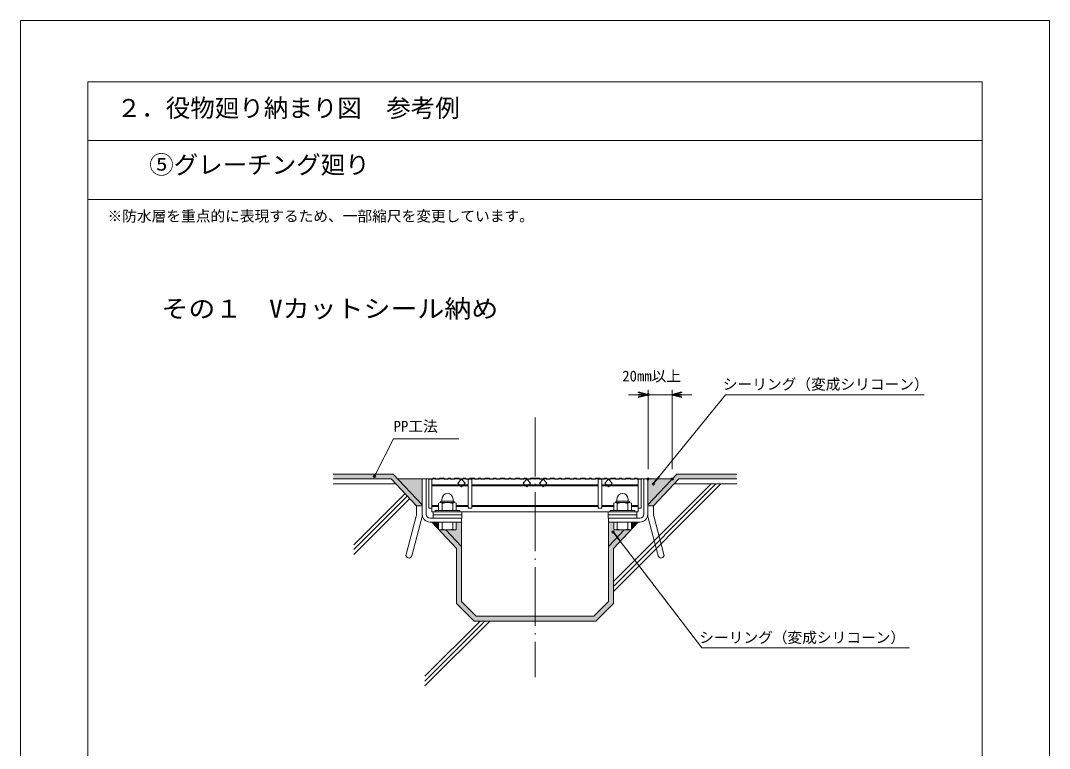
# Model space of a CAD drawing. Units: millimetres, scale not verified. Extents: x -517 to 533, y -741 to 744.
# Drawn here: x -517 to 533, y 2 to 744 of the extents above; entities that cross this region are included whole.
import ezdxf
from ezdxf.enums import TextEntityAlignment as Align

# ---------------------------------------------------------------- set-up
doc = ezdxf.new("R2010")
doc.units = ezdxf.units.MM
doc.header["$LTSCALE"] = 5
doc.header["$PDMODE"] = 32
doc.header["$PDSIZE"] = 2.5
doc.linetypes.add('LONG_DASHED_DOTTED', pattern=[15.25, 12, -1.5, 0.25, -1.5])
for name, color, linetype, lineweight in [('0-0_Defpoints', 7, 'Continuous', 18), ('0-2_シーリング(変成シリコン)グレー', 7, 'Continuous', 18), ('0-3_付帯物', 7, 'Continuous', 18), ('0-4_文字', 4, 'Continuous', 18), ('0-5_枠', 6, 'Continuous', 18), ('0-6_躯体', 2, 'Continuous', 18), ('0-7_0', 4, 'Continuous', 30)]:
    doc.layers.add(name, color=color, linetype=linetype, lineweight=lineweight)
doc.styles.add('ＭＳ ゴシック', font='')
doc.styles.get('ＭＳ ゴシック').set_extended_font_data('MS Gothic')

msp = doc.modelspace()

# ---------------------------------------------------------------- linework, layer by layer
at = {"layer": '0-0_Defpoints'}
msp.add_lwpolyline([(-516.973, -740.854), (533.027, -740.854), (533.027, 744.146), (-516.973, 744.146)], close=True, dxfattribs=at)
at = {"layer": '0-0_Defpoints', "color": 4}
for p in [(123.424, 362.5), (123.424, 276.51), (148.028, 276.51)]:
    msp.add_point(p, dxfattribs=at)
at = {"layer": '0-0_Defpoints'}
for points in [[(-136.685, 281.51), (-197.839, 281.51), (-138.842, 276.51)], [(-197.839, 281.51), (-197.839, 276.51), (-138.842, 276.51)], [(-136.685, 281.51), (-138.842, 276.51), (-112.973, 249.049)], [(-112.973, 249.049), (-106.973, 249.97), (-136.685, 281.51)], [(123.027, 249.97), (123.027, 249.177), (152.739, 281.51), (154.896, 276.51)], [(123.027, 249.177), (129.027, 249.177), (154.896, 276.51)], [(152.739, 281.51), (213.893, 281.51), (154.896, 276.51), (213.893, 276.51)], [(-97.393, 232.51), (-90.307, 225.203), (-90.307, 232.278)], [(106.36, 232.278), (106.36, 225.204), (113.447, 232.51)], [(-71.973, 205.526), (-89.455, 224.616), (-90.307, 225.203)], [(-71.973, 205.526), (-88.764, 224.45), (-89.455, 224.616)], [(-71.973, 205.526), (-88.57, 224.45), (-88.764, 224.45)], [(-71.973, 205.526), (-87.962, 224.505), (-88.57, 224.45)], [(-71.973, 205.526), (-82.945, 224.464), (-87.962, 224.505)], [(-71.973, 205.526), (-66.973, 207.509), (-82.945, 224.464)], [(88.027, 205.526), (99.042, 224.51), (83.027, 207.509)], [(88.027, 205.526), (106.373, 225.211), (105.684, 224.79)], [(88.027, 205.526), (106.545, 225.077), (106.373, 225.211)], [(88.027, 205.526), (105.684, 224.79), (105.282, 224.637)], [(88.027, 205.526), (105.282, 224.637), (104.497, 224.484)], [(88.027, 205.526), (103.674, 224.446), (99.042, 224.51)], [(88.027, 205.526), (104.497, 224.484), (103.674, 224.446)], [(-71.973, 205.526), (-71.973, 149.439), (-66.973, 207.509), (-66.973, 151.51)], [(88.027, 149.439), (88.027, 205.526), (83.027, 151.51), (83.027, 207.509)], [(-71.973, 149.439), (-66.973, 151.51), (-54.044, 131.51), (-51.973, 136.51)], [(70.098, 131.51), (83.027, 151.51), (68.027, 136.51)], [(70.098, 131.51), (88.027, 149.439), (83.027, 151.51)], [(-51.973, 136.51), (-54.044, 131.51), (70.098, 131.51)], [(70.098, 131.51), (68.027, 136.51), (-51.973, 136.51)]]:
    msp.add_solid(points, dxfattribs=at)
at = {"layer": '0-2_シーリング(変成シリコン)グレー', "color": 4}
msp.add_line((-82.945, 224.464), (-82.945, 224.51), dxfattribs=at)
at = {"layer": '0-3_付帯物'}
for p, q in [((-106.973, 240.51), (-106.973, 276.51)), ((-102.973, 276.51), (-106.973, 276.51)), ((-102.973, 240.51), (-102.973, 276.51)), ((-100.307, 276.177), (-96.544, 276.177)), ((-100.307, 276.177), (-100.307, 246.844)), ((-97.307, 242.844), (-97.307, 276.177)), ((-95.878, 277.177), (-96.544, 276.177)), ((-95.878, 277.177), (-93.878, 277.177)), ((-93.878, 277.177), (-93.211, 276.177)), ((-93.211, 276.177), (-89.802, 276.177)), ((-89.136, 277.177), (-89.802, 276.177)), ((-81.061, 276.177), (-84.469, 276.177)), ((-80.394, 277.177), (-81.061, 276.177)), ((-80.394, 277.177), (-78.394, 277.177)), ((-73.652, 277.177), (-74.318, 276.177)), ((-65.576, 276.177), (-68.985, 276.177)), ((-64.91, 277.177), (-65.576, 276.177)), ((-64.91, 277.177), (-62.91, 277.177)), ((-62.91, 277.177), (-62.243, 276.177)), ((-62.243, 276.177), (-58.834, 276.177)), ((-60.307, 276.177), (-56.307, 276.177)), ((-60.307, 276.177), (-60.307, 246.844)), ((-58.168, 277.177), (-58.834, 276.177)), ((-58.168, 277.177), (-54.168, 277.177)), ((-56.307, 276.177), (-56.307, 246.844)), ((-54.168, 277.177), (-53.501, 276.177)), ((-50.093, 276.177), (-53.501, 276.177)), ((-49.426, 277.177), (-50.093, 276.177)), ((-49.426, 277.177), (-47.426, 277.177)), ((-47.426, 277.177), (-46.759, 276.177)), ((-46.759, 276.177), (-43.35, 276.177)), ((-42.684, 277.177), (-43.35, 276.177)), ((-34.608, 276.177), (-38.017, 276.177)), ((-33.942, 277.177), (-34.608, 276.177)), ((-33.942, 277.177), (-31.942, 277.177)), ((-31.942, 277.177), (-31.275, 276.177)), ((-31.275, 276.177), (-27.867, 276.177)), ((-27.2, 277.177), (-27.867, 276.177)), ((-27.2, 277.177), (-23.2, 277.177)), ((-23.2, 277.177), (-22.533, 276.177)), ((-19.124, 276.177), (-22.533, 276.177)), ((-18.458, 277.177), (-19.124, 276.177)), ((-18.458, 277.177), (-16.458, 277.177)), ((-16.458, 277.177), (-15.791, 276.177)), ((-15.791, 276.177), (-12.382, 276.177)), ((-11.716, 277.177), (-12.382, 276.177)), ((-11.716, 277.177), (-7.716, 277.177)), ((-7.716, 277.177), (-7.049, 276.177)), ((-3.64, 276.177), (-7.049, 276.177)), ((-2.974, 277.177), (-3.64, 276.177)), ((-2.974, 277.177), (-0.974, 277.177)), ((-0.974, 277.177), (-0.307, 276.177)), ((-0.307, 276.177), (3.102, 276.177)), ((3.768, 277.177), (3.102, 276.177)), ((3.768, 277.177), (7.768, 277.177)), ((8.286, 277.177), (7.619, 276.177)), ((7.768, 277.177), (8.435, 276.177)), ((12.286, 277.177), (8.286, 277.177)), ((12.286, 277.177), (12.952, 276.177)), ((12.589, 272.406), (16.361, 276.177)), ((16.361, 276.177), (12.952, 276.177)), ((17.028, 277.177), (16.361, 276.177)), ((16.361, 276.177), (20.132, 272.406)), ((19.028, 277.177), (17.028, 277.177)), ((19.028, 277.177), (19.694, 276.177)), ((19.694, 276.177), (23.103, 276.177)), ((23.77, 277.177), (23.103, 276.177)), ((27.77, 277.177), (23.77, 277.177)), ((27.77, 277.177), (28.436, 276.177)), ((34.512, 277.177), (32.512, 277.177)), ((34.512, 277.177), (35.178, 276.177)), ((35.178, 276.177), (38.587, 276.177)), ((39.254, 277.177), (38.587, 276.177)), ((43.254, 277.177), (39.254, 277.177)), ((43.254, 277.177), (43.92, 276.177)), ((47.329, 276.177), (43.92, 276.177)), ((47.996, 277.177), (47.329, 276.177)), ((49.996, 277.177), (47.996, 277.177)), ((49.996, 277.177), (50.662, 276.177)), ((50.662, 276.177), (54.071, 276.177)), ((54.738, 277.177), (54.071, 276.177)), ((58.738, 277.177), (54.738, 277.177)), ((58.738, 277.177), (59.404, 276.177)), ((62.813, 276.177), (59.404, 276.177)), ((63.48, 277.177), (62.813, 276.177)), ((65.48, 277.177), (63.48, 277.177)), ((65.48, 277.177), (66.146, 276.177)), ((66.146, 276.177), (69.555, 276.177)), ((70.222, 277.177), (69.555, 276.177)), ((74.222, 277.177), (70.222, 277.177)), ((76.361, 276.177), (72.36, 276.177)), ((72.361, 276.177), (72.361, 246.844)), ((74.222, 277.177), (74.888, 276.177)), ((78.297, 276.177), (74.888, 276.177)), ((76.361, 276.177), (76.361, 246.844)), ((78.964, 277.177), (78.297, 276.177)), ((80.964, 277.177), (78.964, 277.177)), ((79.256, 272.406), (83.027, 276.177)), ((80.964, 277.177), (81.63, 276.177)), ((81.63, 276.177), (85.039, 276.177)), ((83.027, 276.177), (86.798, 272.406)), ((85.706, 277.177), (85.039, 276.177)), ((89.706, 277.177), (85.706, 277.177)), ((89.706, 277.177), (90.372, 276.177)), ((93.781, 276.177), (90.372, 276.177)), ((94.448, 277.177), (93.781, 276.177)), ((96.448, 277.177), (94.448, 277.177)), ((96.448, 277.177), (97.114, 276.177)), ((97.114, 276.177), (100.523, 276.177)), ((101.19, 277.177), (100.523, 276.177)), ((105.19, 277.177), (101.19, 277.177)), ((105.19, 277.177), (105.856, 276.177)), ((109.265, 276.177), (105.856, 276.177)), ((109.932, 277.177), (109.265, 276.177)), ((111.932, 277.177), (109.932, 277.177)), ((111.932, 277.177), (112.598, 276.177)), ((116.361, 276.177), (112.598, 276.177)), ((113.361, 242.844), (113.361, 276.177)), ((116.361, 276.177), (116.361, 246.844)), ((119.027, 240.51), (119.027, 276.51)), ((119.027, 276.51), (123.027, 276.51)), ((123.027, 240.51), (123.027, 276.51)), ((-97.307, 270.51), (-60.307, 270.51)), ((-97.307, 269.51), (-60.307, 269.51)), ((-56.307, 270.51), (8.027, 270.51)), ((-56.307, 269.51), (8.027, 269.51)), ((72.361, 270.51), (8.027, 270.51)), ((72.361, 269.51), (8.027, 269.51)), ((16.361, 268.634), (12.589, 272.406)), ((20.132, 272.406), (16.361, 268.634)), ((113.361, 270.51), (76.361, 270.51)), ((113.361, 269.51), (76.361, 269.51)), ((83.027, 268.634), (79.256, 272.406)), ((86.798, 272.406), (83.027, 268.634)), ((-88.64, 252.51), (-88.64, 252.377)), ((-88.473, 252.377), (-74.14, 252.377)), ((-75.173, 253.71), (-87.44, 253.71)), ((-86.973, 256.05), (-86.973, 253.71)), ((-75.64, 256.043), (-75.64, 253.71)), ((-73.973, 252.51), (-73.973, 252.377)), ((90.027, 252.51), (90.027, 252.377)), ((104.527, 252.377), (90.194, 252.377)), ((91.227, 253.71), (103.494, 253.71)), ((91.694, 256.043), (91.694, 253.71)), ((103.027, 256.05), (103.027, 253.71)), ((104.694, 252.51), (104.694, 252.377)), ((-106.973, 249.177), (-112.973, 249.177)), ((-112.973, 239.967), (-112.973, 249.177)), ((-106.973, 239.967), (-106.973, 249.177)), ((-100.307, 246.844), (-97.307, 246.844)), ((-97.307, 249.51), (-90.307, 249.51)), ((-97.307, 248.51), (-90.307, 248.51)), ((-97.307, 242.844), (8.027, 242.844)), ((-95.973, 242.844), (-95.973, 239.843)), ((-93.973, 244.377), (-68.64, 244.377)), ((-93.973, 242.844), (-93.973, 244.377)), ((-90.307, 244.377), (-90.307, 251.685)), ((-86.64, 244.377), (-86.64, 251.685)), ((-75.973, 244.377), (-75.973, 251.685)), ((-72.307, 249.51), (-60.307, 249.51)), ((-72.307, 248.51), (-60.307, 248.51)), ((-72.306, 244.377), (-72.306, 251.685)), ((-68.64, 242.844), (-68.64, 244.377)), ((-66.64, 239.843), (-66.64, 242.844)), ((-60.307, 246.844), (-56.307, 246.844)), ((-56.307, 249.51), (8.027, 249.51)), ((-56.307, 248.51), (8.027, 248.51)), ((72.361, 249.51), (8.027, 249.51)), ((72.361, 248.51), (8.027, 248.51)), ((113.361, 242.844), (8.027, 242.844)), ((76.361, 246.844), (72.361, 246.844)), ((88.36, 249.51), (76.361, 249.51)), ((88.36, 248.51), (76.361, 248.51)), ((82.694, 239.843), (82.694, 242.844)), ((84.694, 242.844), (84.694, 244.377)), ((110.027, 244.377), (84.694, 244.377)), ((88.36, 244.377), (88.36, 251.685)), ((92.027, 244.377), (92.027, 251.685)), ((102.694, 244.377), (102.694, 251.685)), ((106.36, 244.377), (106.36, 251.685)), ((113.361, 249.51), (106.361, 249.51)), ((113.361, 248.51), (106.361, 248.51)), ((110.027, 242.844), (110.027, 244.377)), ((112.027, 242.844), (112.027, 239.843)), ((116.361, 246.844), (113.361, 246.844)), ((123.027, 239.967), (123.027, 249.177)), ((123.027, 249.177), (129.027, 249.177)), ((129.027, 239.967), (129.027, 249.177)), ((-113.177, 238.414), (-123.572, 199.62)), ((-107.382, 236.861), (-117.777, 198.067)), ((-98.973, 236.51), (-66.64, 236.51)), ((-98.973, 232.51), (-66.973, 232.51)), ((-66.64, 239.843), (-95.973, 239.843)), ((-95.973, 239.843), (-95.973, 236.51)), ((-90.307, 232.51), (-90.307, 225.203)), ((-86.64, 232.51), (-86.64, 225.203)), ((-75.973, 232.51), (-75.973, 225.203)), ((-72.306, 232.51), (-72.306, 225.203)), ((-66.973, 236.51), (-66.973, 232.51)), ((-66.64, 236.51), (-66.64, 239.843)), ((82.693, 236.51), (82.693, 239.843)), ((82.693, 239.843), (112.027, 239.843)), ((115.027, 236.51), (82.693, 236.51)), ((83.027, 236.51), (83.027, 232.51)), ((115.027, 232.51), (83.027, 232.51)), ((88.36, 232.51), (88.36, 225.203)), ((92.027, 232.51), (92.027, 225.203)), ((102.694, 232.51), (102.694, 225.203)), ((106.36, 232.51), (106.36, 225.203)), ((112.027, 239.843), (112.027, 236.51)), ((123.436, 236.861), (133.83, 198.067)), ((129.231, 238.414), (139.626, 199.62)), ((-88.473, 224.51), (-74.14, 224.51)), ((104.527, 224.51), (90.194, 224.51))]:
    msp.add_line(p, q, dxfattribs=at)
for points in [[(-89.136, 277.177), (-85.136, 277.177), (-84.469, 276.177)], [(-78.394, 277.177), (-77.727, 276.177), (-74.318, 276.177)], [(-73.652, 277.177), (-69.652, 277.177), (-68.985, 276.177)], [(-42.684, 277.177), (-38.684, 277.177), (-38.017, 276.177)], [(32.512, 277.177), (31.845, 276.177), (28.436, 276.177)]]:
    msp.add_lwpolyline(points, dxfattribs=at)
for points in [[(-63.202, 272.406), (-66.973, 276.177), (-70.745, 272.406), (-66.973, 268.634)], [(3.465, 272.406), (-0.307, 276.177), (-4.078, 272.406), (-0.307, 268.634)]]:
    msp.add_lwpolyline(points, close=True, dxfattribs=at)
for centre, radius, start, end in [((-88.473, 249.604), 2.773, 48.62012, 131.38166), ((-87.44, 252.51), 1.2, 90, 180), ((-81.313, 256.05), 5.66, 90, 180), ((-81.306, 236.377), 16, 70.52881, 109.4712), ((-81.306, 256.043), 5.667, 0, 90), ((-74.14, 249.604), 2.773, 48.61835, 131.37989), ((-75.173, 252.51), 1.2, 0, 90), ((90.194, 249.604), 2.773, 48.62011, 131.38165), ((91.227, 252.51), 1.2, 90, 180), ((97.36, 256.043), 5.667, 90, 180), ((97.36, 236.377), 16, 70.5288, 109.47119), ((97.367, 256.05), 5.66, 0, 90), ((104.527, 249.604), 2.773, 48.61834, 131.37988), ((103.494, 252.51), 1.2, 0, 90), ((-118.973, 239.967), 6, 344.99999, 0), ((-118.973, 239.967), 12, 345, 0), ((-98.973, 240.51), 8, 180, 270), ((-98.973, 240.51), 4, 180, 270), ((115.027, 240.51), 4, 270, 0), ((115.027, 240.51), 8, 270, 0), ((135.027, 239.967), 12, 180, 195), ((135.027, 239.967), 6, 180, 195.00001), ((-88.473, 227.284), 2.773, 228.61835, 311.37989), ((-81.306, 240.51), 16, 250.52881, 289.4712), ((-74.14, 227.284), 2.773, 228.62012, 311.38166), ((90.194, 227.284), 2.773, 228.61834, 311.37988), ((97.36, 240.51), 16, 250.5288, 289.47119), ((104.527, 227.284), 2.773, 228.62011, 311.38165), ((-120.674, 198.843), 3, 165.0001, 344.99987), ((136.728, 198.843), 3, 195.00013, 14.9999)]:
    msp.add_arc(centre, radius, start, end, dxfattribs=at)
at = {"layer": '0-4_文字'}
for p, q in [((123.424, 286.51), (123.424, 367.5)), ((148.028, 286.51), (148.028, 367.5)), ((113.424, 362.5), (103.424, 362.5)), ((148.028, 362.5), (123.424, 362.5)), ((134.595, 278.997), (202.386, 362.452)), ((158.028, 362.5), (168.028, 362.5)), ((202.386, 362.452), (214.886, 362.452)), ((214.886, 362.452), (405.121, 362.452)), ((-155.784, 279.299), (-136.303, 317.406)), ((-136.303, 317.406), (-123.803, 317.406)), ((-123.803, 317.406), (-69.567, 317.406)), ((93.806, 214.538), (178.37, 104.1)), ((178.37, 104.1), (190.87, 104.1)), ((190.87, 104.1), (390.12, 104.1))]:
    msp.add_line(p, q, dxfattribs=at)
for p in [(-155.784, 279.299), (128.827, 271.341), (87.726, 222.478)]:
    msp.add_point(p, dxfattribs=at)
at = {"layer": '0-5_枠'}
for p, q in [((-448.223, 681.646), (-448.223, -678.354)), ((464.277, 681.646), (-448.223, 681.646)), ((464.277, 681.646), (464.277, -678.354)), ((464.277, 621.646), (-448.223, 621.646)), ((464.277, 561.646), (-448.223, 561.646))]:
    msp.add_line(p, q, dxfattribs=at)
at = {"layer": '0-6_躯体', "color": 4, "linetype": 'LONG_DASHED_DOTTED'}
msp.add_line((8.027, 339.177), (8.027, 74.461), dxfattribs=at)
at = {"layer": '0-6_躯体'}
for p, q in [((-197.839, 281.51), (-136.685, 281.51)), ((-138.842, 276.51), (-197.839, 276.51)), ((-138.842, 276.51), (-112.973, 249.049)), ((-136.685, 281.51), (-106.973, 249.97)), ((154.896, 276.51), (129.027, 249.049)), ((154.896, 276.51), (213.893, 276.51)), ((-97.393, 232.51), (-71.973, 205.526)), ((113.447, 232.51), (88.027, 205.526)), ((-83.082, 224.609), (-66.973, 207.509)), ((-71.973, 205.526), (-71.973, 164.439)), ((-66.973, 207.509), (-66.973, 151.51)), ((83.027, 207.517), (83.027, 151.51)), ((88.027, 205.526), (88.027, 164.439)), ((-71.973, 164.439), (-71.973, 149.439)), ((88.027, 164.439), (88.027, 149.439)), ((-66.973, 151.51), (-51.973, 136.51)), ((68.027, 136.51), (83.027, 151.51)), ((70.098, 131.51), (88.027, 149.439)), ((-51.973, 136.51), (68.027, 136.51)), ((-54.044, 131.51), (55.098, 131.51)), ((55.098, 131.51), (70.098, 131.51))]:
    msp.add_line(p, q, dxfattribs=at)
at = {"layer": '0-6_躯体', "color": 4}
for p, q in [((-112.973, 249.049), (-138.842, 276.51)), ((8.027, 276.51), (-131.975, 276.51)), ((-107.37, 276.51), (-106.973, 276.113)), ((8.027, 276.51), (148.028, 276.51)), ((123.424, 276.51), (123.027, 276.113)), ((-134.132, 271.51), (-197.839, 271.51)), ((187.766, 271.51), (88.027, 171.771)), ((88.027, 166.821), (192.716, 271.51)), ((197.665, 271.51), (88.027, 161.872)), ((150.186, 271.51), (213.893, 271.51)), ((-124.72, 261.519), (-176.852, 209.387)), ((-176.852, 204.438), (-122.319, 258.971)), ((-119.918, 256.422), (-176.852, 199.488)), ((-90.525, 232.51), (-90.307, 232.278)), ((-66.973, 232.51), (-66.973, 207.609)), ((83.027, 232.51), (83.027, 207.951)), ((106.579, 232.51), (106.36, 232.278)), ((99.136, 224.609), (83.027, 207.509)), ((-104.282, 70.349), (-43.121, 131.51)), ((-38.172, 131.51), (-104.282, 65.4)), ((-48.071, 131.51), (-104.282, 75.299))]:
    msp.add_line(p, q, dxfattribs=at)
at = {"layer": '0-6_躯体'}
for points in [[(213.893, 281.51), (152.739, 281.51), (123.027, 249.97)], [(-71.973, 149.439), (-64.651, 142.117), (-54.044, 131.51)]]:
    msp.add_lwpolyline(points, dxfattribs=at)
at = {"layer": '0-6_躯体', "color": 3}
for points in [[(-131.975, 276.51), (-106.973, 249.97), (-106.973, 276.113)], [(123.424, 276.51), (123.027, 249.97), (148.028, 276.51)], [(-66.973, 207.609), (-72.306, 232.51), (-72.306, 225.203)], [(-66.973, 207.609), (-66.973, 232.51), (-72.306, 232.51)], [(83.027, 207.951), (88.36, 232.51), (83.027, 232.51)], [(83.027, 207.951), (88.36, 225.203), (88.36, 232.51)], [(-66.973, 207.609), (-74.14, 224.51), (-82.945, 224.51)], [(-66.973, 207.609), (-73.726, 224.574), (-74.14, 224.51)], [(-66.973, 207.609), (-72.758, 224.897), (-73.726, 224.574)], [(-66.973, 207.609), (-72.306, 225.203), (-72.758, 224.897)], [(83.027, 207.951), (88.948, 224.697), (88.36, 225.203)], [(83.027, 207.951), (89.874, 224.327), (88.948, 224.697)], [(83.027, 207.951), (90.194, 224.51), (89.874, 224.327)], [(83.027, 207.951), (99.042, 224.51), (90.194, 224.51)]]:
    msp.add_solid(points, dxfattribs=at)
at = {"layer": '0-7_0'}
for p, q in [((113.424, 365.18), (123.424, 362.5)), ((123.424, 362.5), (113.424, 362.5)), ((123.424, 362.5), (113.424, 359.821)), ((148.028, 362.5), (158.028, 365.18)), ((148.028, 362.5), (158.028, 362.5)), ((158.028, 359.821), (148.028, 362.5)), ((-154.747, 281.328), (-154.297, 282.207)), ((128.29, 271.235), (134.595, 278.997)), ((87.726, 222.478), (93.806, 214.538))]:
    msp.add_line(p, q, dxfattribs=at)

# ---------------------------------------------------------------- texts
at = {"layer": '0-0_Defpoints', "style": 'ＭＳ ゴシック', "width": 1.1}
msp.add_text('その１\u3000Vカットシール納め', height=18.33, dxfattribs=at).set_placement((-373.224, 435.609), align=Align.BOTTOM_LEFT)
at = {"layer": '0-4_文字', "color": 7, "style": 'ＭＳ ゴシック'}
for s, height, p in [('２．役物廻り納まり図\u3000参考例', 18.33, (-418.794, 640.317)), ('⑤グレーチング廻り', 18.33, (-385.723, 582.443)), ('※防水層を重点的に表現するため、一部縮尺を変更しています。', 11, (-428.234, 535.883)), ('20mm以上', 11, (97.116, 372.732)), ('シーリング（変成シリコーン）', 11, (199.716, 364.357)), ('PP工法', 11, (-136.196, 321.421)), ('シーリング（変成シリコーン）', 11, (175.7, 106.005))]:
    msp.add_text(s, height=height, dxfattribs=at).set_placement(p, align=Align.BOTTOM_LEFT)

doc.saveas('drawing.dxf')
